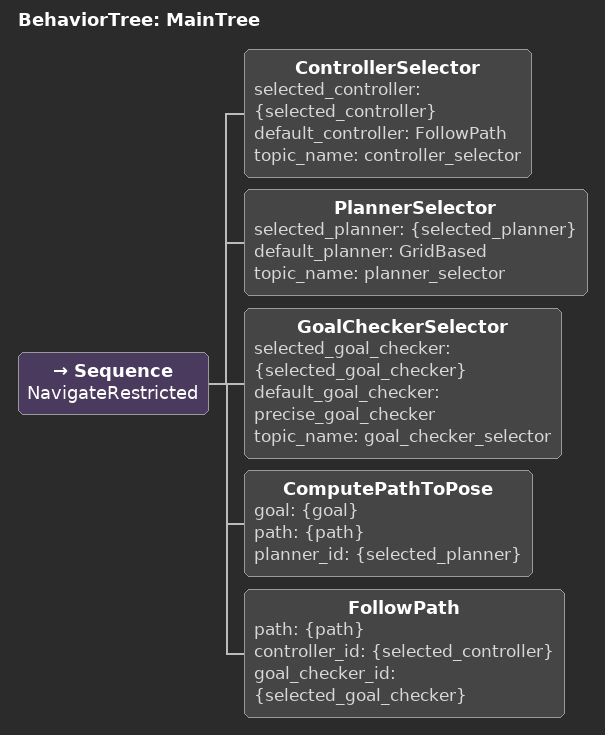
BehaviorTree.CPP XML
<!-- Recovery policy near equipment and home: no autonomous displacement. -->
<root BTCPP_format="4" main_tree_to_execute="MainTree">
  <BehaviorTree ID="MainTree">
    <!-- A new global plan is requested only after patrol_manager has
         blacklisted the remaining failed route. -->
    <Sequence name="NavigateRestricted">
        <ControllerSelector selected_controller="{selected_controller}" default_controller="FollowPath" topic_name="controller_selector"/>
        <PlannerSelector selected_planner="{selected_planner}" default_planner="GridBased" topic_name="planner_selector"/>
        <GoalCheckerSelector selected_goal_checker="{selected_goal_checker}" default_goal_checker="precise_goal_checker" topic_name="goal_checker_selector"/>
        <ComputePathToPose goal="{goal}" path="{path}" planner_id="{selected_planner}"/>
        <FollowPath path="{path}" controller_id="{selected_controller}" goal_checker_id="{selected_goal_checker}"/>
    </Sequence>
  </BehaviorTree>
</root>
